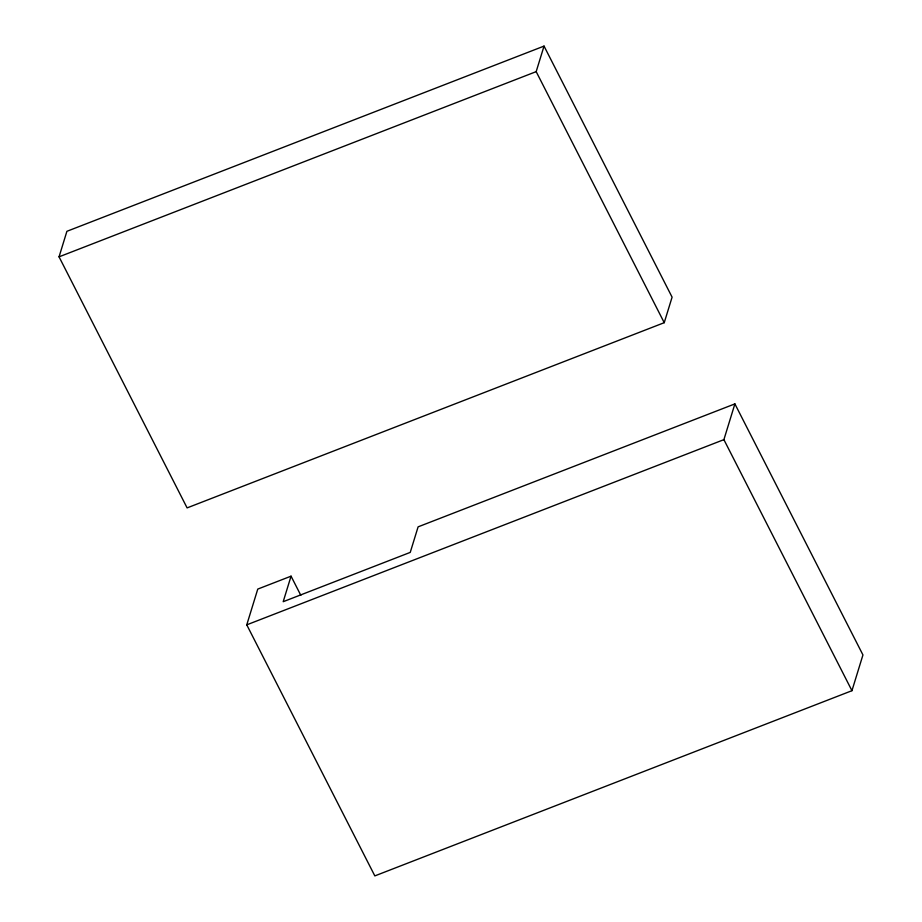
<?xml version="1.0" encoding="UTF-8"?>
<svg xmlns="http://www.w3.org/2000/svg" width="922" height="922" viewBox="0 0 922 922"><rect width="100%" height="100%" fill="white"/><g stroke="black" fill="none" stroke-linecap="round" stroke-linejoin="round"><path stroke-width="1.38" d="M59.054 256.835L66.903 231.307L544.038 46.1L672.092 297.161L664.232 322.688L187.108 507.895L59.054 256.835L536.178 71.639L544.038 46.1M291.052 576.169L283.192 601.709L410.244 552.393L418.104 526.854L734.892 403.894L862.946 654.943L851.951 690.693L374.828 875.9L246.762 624.839L257.768 589.089L291.052 576.169L300.826 595.335M851.951 690.693L723.897 439.644L734.892 403.894M246.762 624.839L723.897 439.644M536.178 71.639L664.232 322.688"/></g></svg>
